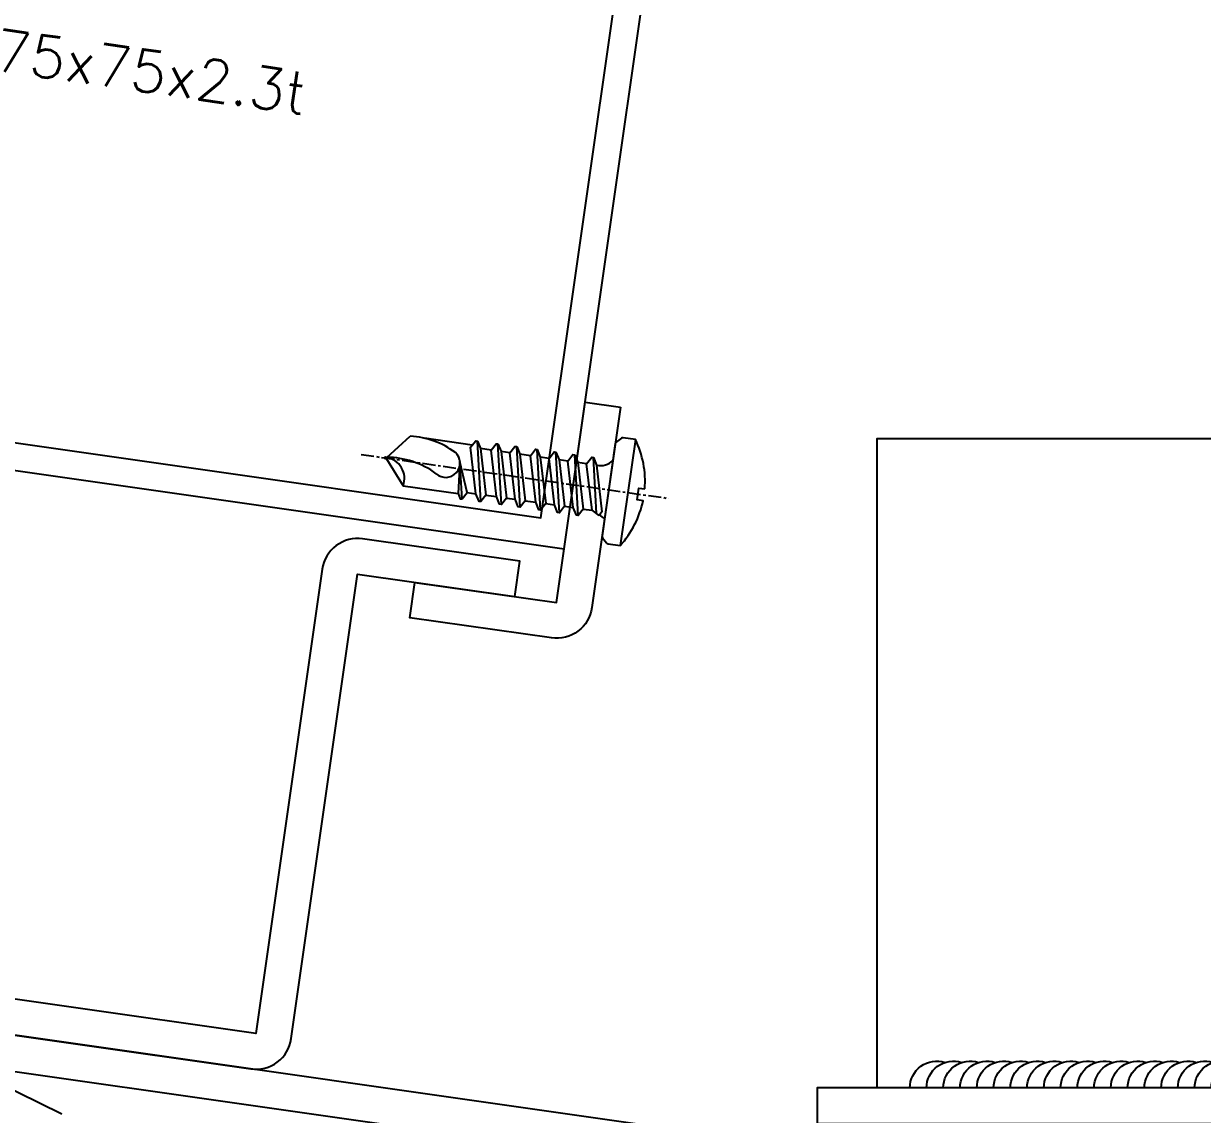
# Model space of a CAD drawing. Extents: x -3378 to 102197, y -3799 to 48702.
# Drawn here: x 58770 to 58868.9, y 27856.4 to 27948 of the extents above; entities that cross this region are included whole.
import ezdxf

# ---------------------------------------------------------------- set-up
doc = ezdxf.new("R2010")
doc.units = 0
doc.linetypes.add('CENTER', pattern=[2, 1.25, -0.25, 0.25, -0.25])
for name, color, linetype in [('24WELD', 55, 'Continuous'), ('ARR', 6, 'Continuous'), ('GM_SECT_15', 15, 'Continuous'), ('LAYER3', 165, 'Continuous'), ('螺絲 固定五金 FASTENERS', 124, 'Continuous'), ('視覺模型鋁擠型暫替', 4, 'Continuous'), ('視覺模型鋁擠型暫替材質文字', 1, 'Continuous'), ('金屬面材 METAL PANEL', 2, 'Continuous')]:
    doc.layers.add(name, color=color, linetype=linetype)
doc.layers.add('不顯示', color=254, linetype='Continuous', plot=False)
doc.styles.add('DIM', font='simplex.shx', dxfattribs={"bigfont": 'chineset.shx'})

# ---------------------------------------------------------------- blocks, each defined once
blk = doc.blocks.new('75x75x2.3t')
at = {"layer": 'GM_SECT_15'}
for points in [[(0, -75), (75, -75), (75, 0), (0, 0)], [(2.3, -72.7), (72.7, -72.7), (72.7, -2.3), (2.3, -2.3)]]:
    blk.add_lwpolyline(points, close=True, dxfattribs=at)
at = {"layer": '不顯示', "linetype": 'Continuous', "insert": (21.789, -38.48), "char_height": 3.5, "attachment_point": 1, "style": 'DIM'}
blk.add_mtext_dynamic_manual_height_columns('75x75x2.3t', width=3.4858, gutter_width=17.5, heights=[0], dxfattribs=at)
blk = doc.blocks.new('*U654')
for centre, end in [((-143.92, 4.67), 286.3529), ((-141.43, 4.59), 286.3529), ((-138.93, 4.5), 286.3529), ((-136.43, 4.42), 286.3529), ((-133.93, 4.34), 286.3529), ((-131.43, 4.26), 286.3529), ((-128.93, 4.18), 286.3529), ((-126.43, 4.1), 286.3529), ((-123.93, 4.02), 286.3529), ((-121.44, 3.94), 286.3529), ((-118.94, 3.86), 286.3529), ((-116.44, 3.78), 286.3529), ((-113.94, 3.69), 286.3529), ((-111.44, 3.61), 286.3529), ((-108.94, 3.53), 286.3529), ((-106.44, 3.45), 286.3529), ((-103.95, 3.37), 286.3529), ((-101.45, 3.29), 286.3529), ((-98.95, 3.21), 286.3529), ((-96.45, 3.13), 286.3529), ((-93.95, 3.05), 286.3529), ((-91.45, 2.96), 286.3529), ((-88.95, 2.88), 286.3529), ((-86.45, 2.8), 286.3529), ((-83.96, 2.72), 286.3529), ((-81.46, 2.64), 286.3529), ((-78.96, 2.56), 286.3529), ((-76.46, 2.48), 286.3529), ((-73.96, 2.4), 286.3529), ((-71.46, 2.32), 286.3529), ((-68.96, 2.24), 286.3529), ((-66.47, 2.15), 286.3529), ((-63.97, 2.07), 286.3529), ((-61.47, 1.99), 286.3529), ((-58.97, 1.91), 286.3529), ((-56.47, 1.83), 286.3529), ((-53.97, 1.75), 286.3529), ((-51.47, 1.67), 286.3529), ((-48.97, 1.59), 286.3529), ((-46.48, 1.51), 286.3529), ((-43.98, 1.43), 286.3529), ((-41.48, 1.34), 286.3529), ((-38.98, 1.26), 286.3529), ((-36.48, 1.18), 286.3529), ((-33.98, 1.1), 286.3529), ((-31.48, 1.02), 286.3529), ((-28.98, 0.94), 286.3529), ((-26.49, 0.86), 286.3529), ((-23.99, 0.78), 286.3529), ((-21.49, 0.7), 286.3529), ((-18.99, 0.62), 286.3529), ((-16.49, 0.53), 286.3529), ((-13.99, 0.45), 286.3529), ((-11.49, 0.37), 286.3529), ((-9, 0.29), 286.3529), ((-6.5, 0.21), 286.3529), ((-4, 0.13), 358.1431)]:
    blk.add_arc(centre, 4, 178.1431, end)
blk = doc.blocks.new('組件01')
at = {"layer": '金屬面材 METAL PANEL', "linetype": 'Continuous'}
blk.add_lwpolyline([(-3, 62.5), (-3, 3), (-110, 3), (-110, 0), (-3, 0, 0.414214), (0, 3), (0, 62.5)], format="xyb", close=True, dxfattribs=at)
blk.add_lwpolyline([(-3, 57.5), (-105, 57.5), (-105, 3)], dxfattribs=at)
at = {"layer": '24WELD', "xscale": -0.5625000000000022, "yscale": 0.5625000000000022, "zscale": 0.5625, "rotation": 178.1430628016457}
blk.add_blockref('*U654', (-18.974, 3), dxfattribs=at)
blk = doc.blocks.new('A$C20AE7E0D')
at = {"layer": 'ARR', "color": 0, "linetype": 'ByBlock', "ltscale": 0.3}
for p, q in [((-1.614, -4.5), (-1.614, 4.5)), ((0.5, 2.244), (1.144, 1.9)), ((0.722, 2.125), (1.648, -2.5)), ((2.238, 2.5), (3.238, -2.5)), ((3.828, 2.5), (4.828, -2.5)), ((5.418, 2.5), (6.418, -2.5)), ((7.158, 2.5), (8.158, -2.5)), ((8.748, 2.5), (9.748, -2.5)), ((10.488, 2.5), (11.488, -2.5)), ((12.078, 2.5), (12.698, -0.6)), ((17.122, 2.1), (12.458, 2.1)), ((18.83, 0.065), (17.122, 2.1)), ((1.891, 1.9), (1.144, 1.9)), ((3.481, 1.9), (2.734, 1.9)), ((5.071, 1.9), (4.324, 1.9)), ((6.811, 1.9), (5.914, 1.9)), ((8.401, 1.9), (7.654, 1.9)), ((10.141, 1.9), (9.244, 1.9)), ((11.731, 1.9), (10.984, 1.9)), ((18.83, 0.065), (18.95, 0.065)), ((19, -0.015), (19, 0.015)), ((18.83, -0.065), (17.122, -2.1)), ((18.83, -0.065), (18.95, -0.065)), ((2.144, -1.9), (2.891, -1.9)), ((3.734, -1.9), (4.481, -1.9)), ((5.324, -1.9), (6.071, -1.9)), ((6.914, -1.9), (7.811, -1.9)), ((8.654, -1.9), (9.401, -1.9)), ((10.244, -1.9), (11.141, -1.9)), ((11.868, -2.1), (15.911, -2.1))]:
    blk.add_line(p, q, dxfattribs=at)
at = {"layer": 'ARR', "color": 0, "linetype": 'CENTER', "ltscale": 0.87}
blk.add_line((21, 0), (-5.1, 0), dxfattribs=at)
at = {"layer": 'ARR', "color": 0, "linetype": 'ByBlock', "ltscale": 0.3}
blk.add_lwpolyline([(-2.984, -0.501, 0.134476), (-1.614, -4.5), (-0.583, -4.5, 0.198912), (-0.441, -4.441), (-0.059, -4.059, 0.198912), (0, -3.917), (0, 3.917, 0.198912), (-0.059, 4.059), (-0.441, 4.441, 0.198912), (-0.583, 4.5), (-1.614, 4.5, 0.134562), (-2.984, 0.499), (-2.484, 0.499), (-2.484, -0.501), (-2.984, -0.501)], format="xyb", dxfattribs=at)
blk.add_lwpolyline([(1.144, 1.9), (2.144, -1.9), (1.798, -2.5), (1.648, -2.5), (1.301, -1.9), (0.301, 1.9), (0.5, 2.244)], dxfattribs=at)
for points in [[(3.238, -2.5), (2.891, -1.9), (1.891, 1.9), (2.238, 2.5), (2.388, 2.5), (2.734, 1.9), (3.734, -1.9), (3.388, -2.5)], [(4.828, -2.5), (4.481, -1.9), (3.481, 1.9), (3.828, 2.5), (3.978, 2.5), (4.324, 1.9), (5.324, -1.9), (4.978, -2.5)], [(6.418, -2.5), (6.071, -1.9), (5.071, 1.9), (5.418, 2.5), (5.568, 2.5), (5.914, 1.9), (6.914, -1.9), (6.568, -2.5)], [(8.158, -2.5), (7.811, -1.9), (6.811, 1.9), (7.158, 2.5), (7.308, 2.5), (7.654, 1.9), (8.654, -1.9), (8.308, -2.5)], [(9.748, -2.5), (9.401, -1.9), (8.401, 1.9), (8.748, 2.5), (8.898, 2.5), (9.244, 1.9), (10.244, -1.9), (9.898, -2.5)], [(11.488, -2.5), (11.141, -1.9), (10.141, 1.9), (10.488, 2.5), (10.638, 2.5), (10.984, 1.9), (11.984, -1.9), (11.638, -2.5)], [(12.078, 2.5), (11.731, 1.9), (12.698, -0.6), (12.458, 2.1), (12.228, 2.5)]]:
    blk.add_lwpolyline(points, close=True, dxfattribs=at)
for centre, radius, start, end in [((0.666, 3.066), 0.874, 220.33884, 257.78016), ((18.903, 1.749), 1.815, 168.86169, 267.68654), ((13.856, -0.289), 1.2, 56.15202, 236.15202), ((17.853, 6.876), 7.008, 241.64577, 278.00805), ((18.95, 0.015), 0.05, 0, 90), ((18.95, -0.015), 0.05, 270, 0), ((1.172, -3.345), 1.445, 84.73115, 144.21996), ((16.517, 4.882), 7.008, 241.64577, 274.95411)]:
    blk.add_arc(centre, radius, start, end, dxfattribs=at)
blk = doc.blocks.new('*U77')
at = {"color": 0, "linetype": 'ByBlock'}
blk.add_blockref('A$C20AE7E0D', (0, 0), dxfattribs=at)
blk = doc.blocks.new('箭頭2')
at = {"layer": 'LAYER3', "ltscale": 10}
blk.add_line((0, -5.774), (0, -205.774), dxfattribs=at)
blk = doc.blocks.new('L3燈具')
at = {"layer": 'LAYER3', "xscale": -1, "rotation": 71.53372761617614}
blk.add_blockref('箭頭2', (-225.151, 102.039, 0.006), dxfattribs=at)
blk = doc.blocks.new('陽台帷幕下方固定')
at = {"layer": '金屬面材 METAL PANEL', "linetype": 'Continuous', "elevation": 0}
blk.add_lwpolyline([(-281.009, -2.337), (-283.41, -19.167, -0.414214), (-286.804, -21.713), (-298.683, -20.018), (-298.26, -17.048), (-286.38, -18.743), (-283.979, -1.913), (-281.009, -2.337)], format="xyb", dxfattribs=at)
blk.add_lwpolyline([(-373.586, -18.825), (-377.4, -45.554, 0.414214), (-374.853, -48.948), (-312.039, -57.911, 0.414214), (-308.645, -55.365), (-303.08, -16.36), (-289.875, -18.244), (-289.451, -15.274), (-302.656, -13.39, 0.414214), (-306.049, -15.936), (-311.615, -54.941), (-374.43, -45.978), (-370.616, -19.249)], format="xyb", close=True, dxfattribs=at)
at = {"layer": '螺絲 固定五金 FASTENERS', "rotation": 171.8790770947747}
blk.add_blockref('*U77', (-281.997, -9.269, 0), dxfattribs=at)
at = {"layer": '視覺模型鋁擠型暫替', "linetype": 'Continuous', "rotation": 352.0386746788479}
blk.add_blockref('L3燈具', (-303.332, -102.35), dxfattribs=at)
at = {"layer": '視覺模型鋁擠型暫替', "linetype": 'Continuous'}
blk.add_blockref('組件01', (-154.5, -62.501), dxfattribs=at)
at = {"layer": '視覺模型鋁擠型暫替材質文字', "linetype": 'Continuous', "rotation": 351.8790773316201}
blk.add_blockref('75x75x2.3t', (-349.387, 70.628, 0), dxfattribs=at)

msp = doc.modelspace()

# ---------------------------------------------------------------- linework, layer by layer
at = {"layer": '金屬面材 METAL PANEL'}
for p, q in [((58823.866, 27855.21), (58427.722, 27911.737)), ((58427.722, 27908.707), (58823.442, 27852.24))]:
    msp.add_line(p, q, dxfattribs=at)

# ---------------------------------------------------------------- block references
at = {"layer": 'GM_SECT_15', "rotation": 351.8790773316075}
msp.add_blockref('75x75x2.3t', (58751.724, 27988.714, 0), dxfattribs=at)
at = {"layer": '金屬面材 METAL PANEL'}
msp.add_blockref('陽台帷幕下方固定', (59101.111, 27918.086), dxfattribs=at)

doc.saveas('drawing.dxf')
